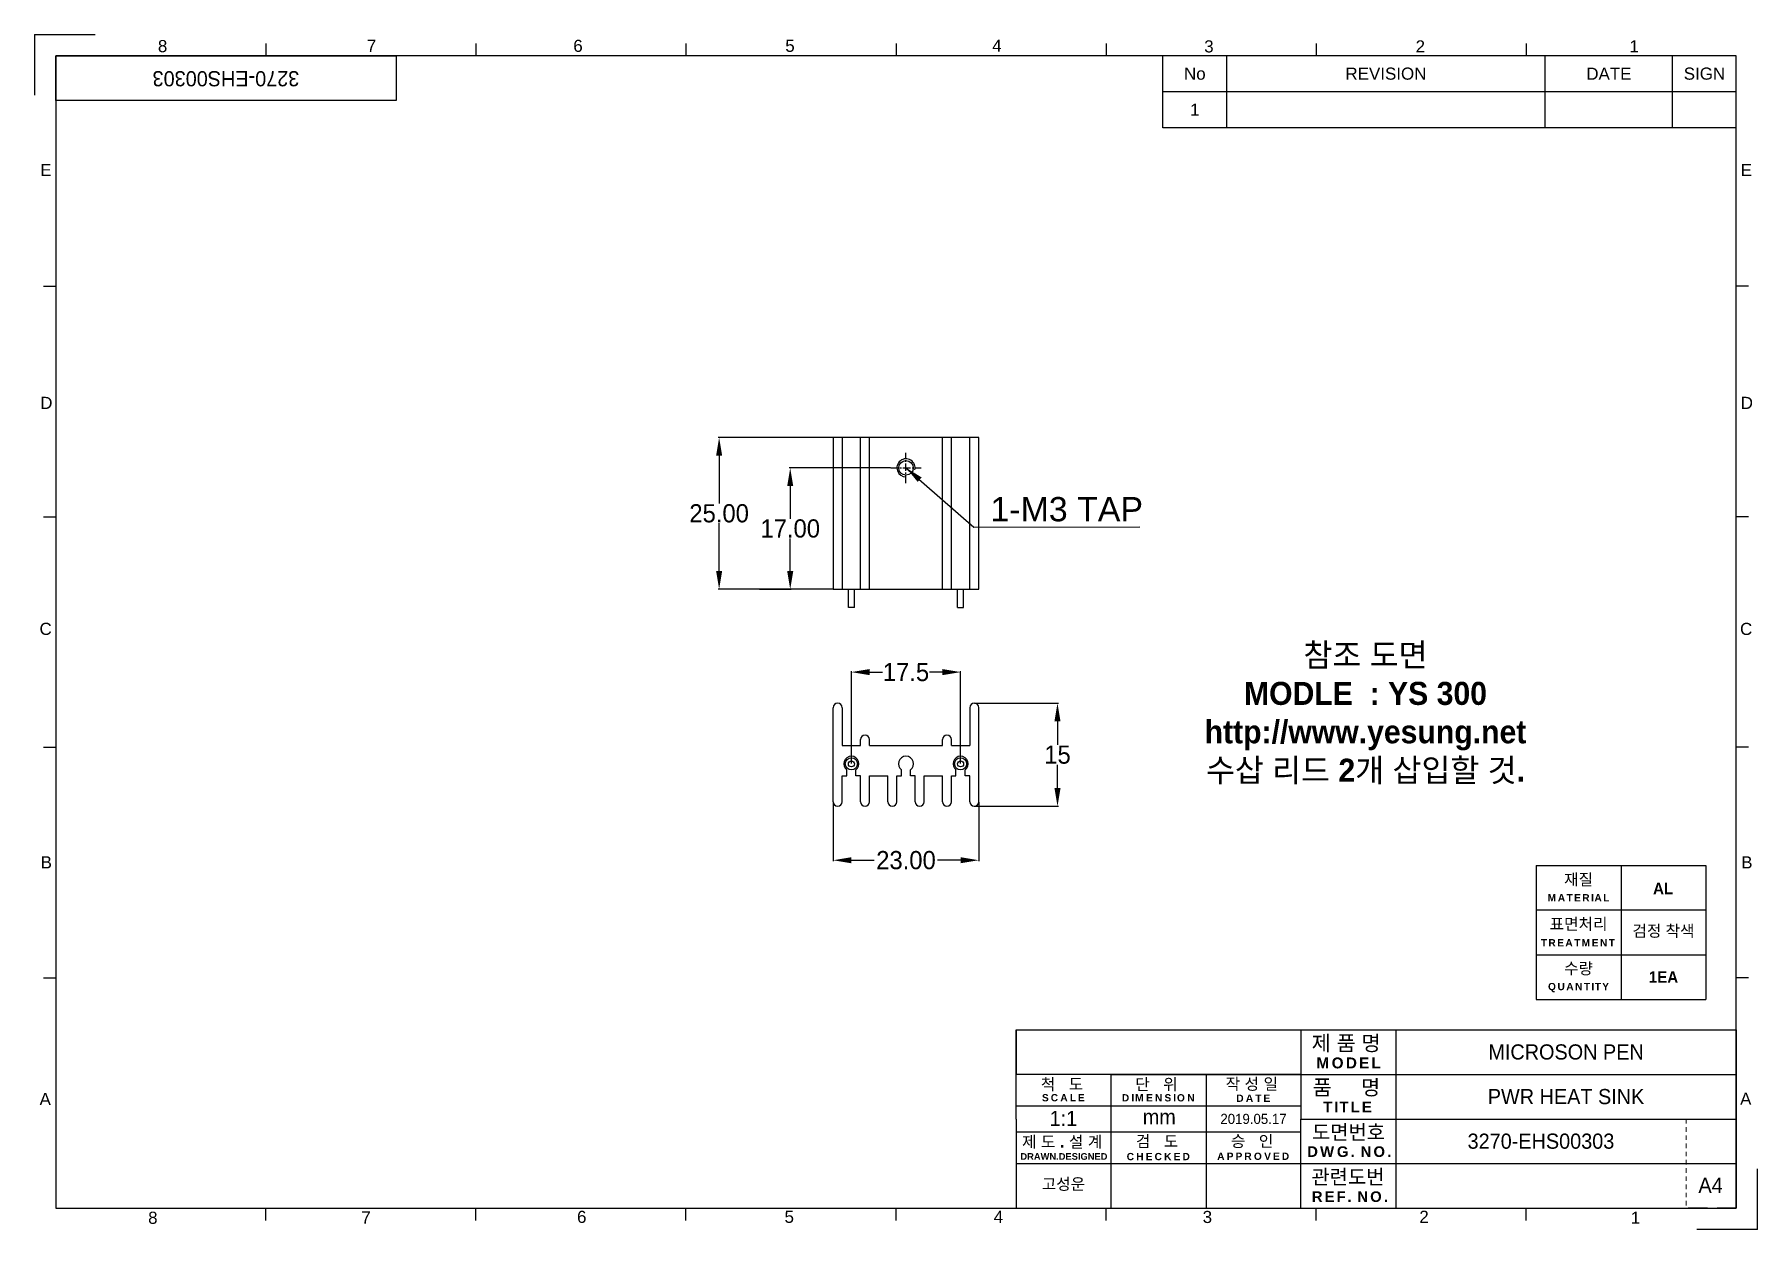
# Model space of a CAD drawing. Header units: millimetres. Extents: x 17 to 301, y 13 to 210.
import ezdxf

# ---------------------------------------------------------------- set-up
doc = ezdxf.new("R2010")
doc.units = ezdxf.units.MM
for name, pattern in [('CENTER', [2, 1.25, -0.25, 0.25, -0.25]), ('HIDDEN2', [4.7625, 3.175, -1.5875]), ('JIS_02_0.7', [1.35, 0.75, -0.6])]:
    doc.linetypes.add(name, pattern=pattern)
doc.layers.add('DIM', color=3, linetype='Continuous', lineweight=13)
for name, color, linetype in [('도면층', 7, 'Continuous'), ('숨은선', 8, 'HIDDEN2'), ('외형선', 3, 'Continuous'), ('치수선', 2, 'Continuous')]:
    doc.layers.add(name, color=color, linetype=linetype)
doc.styles.get("Standard").update_dxf_attribs({"font": 'gulim.ttc'})
doc.dimstyles.get("Standard").update_dxf_attribs({"dimtxt": 3, "dimasz": 3, "dimexe": 0.18, "dimexo": 0.0625, "dimgap": 0.09, "dimtad": 0, "dimtih": 1, "dimtoh": 1, "dimzin": 0, "dimdsep": 46, "dimtxsty": 'Standard', "dimcen": 0.09, "dimclrd": 7, "dimclre": 7, "dimclrt": 7, "dimadec": 1, "dimazin": 0, "dimtfac": 1, "dimtofl": 0, "dimtmove": 0, "dimatfit": 3, "dimfxl": 0, "dimtolj": 1, "dimtzin": 0, "dimlwd": -1, "dimarcsym": 0})

# ---------------------------------------------------------------- blocks, each defined once
blk = doc.blocks.new('*D59')
at = {"color": 7, "lineweight": -2}
for p, q in [((171.74, 99.42), (185.58, 99.42)), ((171.74, 82.42), (185.58, 82.42))]:
    blk.add_line(p, q, dxfattribs=at)
at = {"color": 7}
for p, q in [((185.4, 96.42), (185.4, 92.55)), ((185.4, 85.42), (185.4, 89.28))]:
    blk.add_line(p, q, dxfattribs=at)
for points in [[(184.9, 96.42), (185.9, 96.42), (185.4, 99.42)], [(184.9, 85.42), (185.9, 85.42), (185.4, 82.42)]]:
    blk.add_solid(points, dxfattribs=at)
at = {"layer": 'Defpoints', "color": 0}
for p in [(171.68, 99.42), (185.4, 99.42), (171.68, 82.42)]:
    blk.add_point(p, dxfattribs=at)
at = {"color": 7, "insert": (185.4, 90.92), "char_height": 3, "attachment_point": 5}
blk.add_mtext('\\A1;{\\C0;15}', dxfattribs=at)
blk = doc.blocks.new('*D61')
at = {"layer": 'Defpoints', "color": 0}
for p in [(129.63, 143.2), (149.93, 143.2), (148.43, 118.2)]:
    blk.add_point(p, dxfattribs=at)
at = {"layer": '치수선', "color": 7, "lineweight": -2}
for p, q in [((149.87, 143.2), (129.45, 143.2)), ((148.37, 118.2), (129.45, 118.2))]:
    blk.add_line(p, q, dxfattribs=at)
at = {"layer": '치수선', "color": 7}
for p, q in [((129.63, 140.2), (129.63, 132.33)), ((129.63, 121.2), (129.63, 129.08))]:
    blk.add_line(p, q, dxfattribs=at)
for points in [[(130.13, 140.2), (129.13, 140.2), (129.63, 143.2)], [(129.13, 121.2), (130.13, 121.2), (129.63, 118.2)]]:
    blk.add_solid(points, dxfattribs=at)
at = {"layer": '치수선', "color": 7, "insert": (129.63, 130.7), "char_height": 3, "attachment_point": 5}
blk.add_mtext('\\A1;{{\\C0;25.00}}', dxfattribs=at)
blk = doc.blocks.new('*D62')
at = {"layer": 'Defpoints', "color": 0}
for p in [(141.35, 138.2), (157.93, 138.2), (136.22, 118.2)]:
    blk.add_point(p, dxfattribs=at)
at = {"layer": '치수선', "color": 7, "lineweight": -2}
for p, q in [((157.87, 138.2), (141.17, 138.2)), ((136.28, 118.2), (141.53, 118.2))]:
    blk.add_line(p, q, dxfattribs=at)
at = {"layer": '치수선', "color": 7}
for p, q in [((141.35, 135.2), (141.35, 129.83)), ((141.35, 121.2), (141.35, 126.57))]:
    blk.add_line(p, q, dxfattribs=at)
for points in [[(141.85, 135.2), (140.85, 135.2), (141.35, 138.2)], [(140.85, 121.2), (141.85, 121.2), (141.35, 118.2)]]:
    blk.add_solid(points, dxfattribs=at)
at = {"layer": '치수선', "color": 7, "insert": (141.35, 128.2), "char_height": 3, "attachment_point": 5}
blk.add_mtext('\\A1;{{\\C0;17.00}}', dxfattribs=at)
blk = doc.blocks.new('*D63')
at = {"layer": 'Defpoints', "color": 0}
for p in [(148.43, 83.17), (172.43, 83.17), (172.43, 73.53)]:
    blk.add_point(p, dxfattribs=at)
at = {"layer": '치수선', "color": 7, "lineweight": -2}
for p, q in [((148.43, 83.1), (148.43, 73.35)), ((172.43, 83.1), (172.43, 73.35))]:
    blk.add_line(p, q, dxfattribs=at)
at = {"layer": '치수선', "color": 7}
for p, q in [((151.43, 73.53), (155.21, 73.53)), ((169.43, 73.53), (165.65, 73.53))]:
    blk.add_line(p, q, dxfattribs=at)
for points in [[(151.43, 74.03), (151.43, 73.03), (148.43, 73.53)], [(169.43, 74.03), (169.43, 73.03), (172.43, 73.53)]]:
    blk.add_solid(points, dxfattribs=at)
at = {"layer": '치수선', "color": 7, "insert": (160.43, 73.53), "char_height": 3, "attachment_point": 5}
blk.add_mtext('\\A1;{\\C0;23.00}', dxfattribs=at)
blk = doc.blocks.new('*D64')
at = {"layer": 'Defpoints', "color": 0}
for p in [(151.43, 104.54), (151.43, 89.42), (169.43, 89.42)]:
    blk.add_point(p, dxfattribs=at)
at = {"layer": '치수선', "color": 7, "lineweight": -2}
for p, q in [((151.43, 89.48), (151.43, 104.72)), ((169.43, 89.48), (169.43, 104.72))]:
    blk.add_line(p, q, dxfattribs=at)
at = {"layer": '치수선', "color": 7}
for p, q in [((154.43, 104.54), (156.54, 104.54)), ((166.43, 104.54), (164.32, 104.54))]:
    blk.add_line(p, q, dxfattribs=at)
for points in [[(154.43, 105.04), (154.43, 104.04), (151.43, 104.54)], [(166.43, 105.04), (166.43, 104.04), (169.43, 104.54)]]:
    blk.add_solid(points, dxfattribs=at)
at = {"layer": '치수선', "color": 7, "insert": (160.43, 104.54), "char_height": 3, "attachment_point": 5}
blk.add_mtext('\\A1;{\\C0;17.5}', dxfattribs=at)

msp = doc.modelspace()

# ---------------------------------------------------------------- linework, layer by layer
for p, q in [((20.283, 206.151), (76.403, 206.151)), ((20.283, 198.791), (20.283, 206.151)), ((76.403, 206.151), (76.403, 198.791)), ((76.403, 198.791), (20.283, 198.791)), ((172.43, 143.204), (148.43, 143.204)), ((148.43, 143.204), (148.43, 118.204)), ((149.93, 143.204), (149.93, 118.204)), ((170.93, 118.204), (170.93, 143.204)), ((172.43, 118.204), (172.43, 143.204)), ((148.43, 118.204), (172.43, 118.204)), ((150.93, 115.204), (150.93, 118.204)), ((151.93, 115.204), (151.93, 118.204)), ((168.93, 115.204), (168.93, 118.204)), ((169.93, 115.204), (169.93, 118.204)), ((151.93, 115.204), (150.93, 115.204)), ((168.93, 115.204), (169.93, 115.204)), ((148.43, 83.165), (148.43, 98.665)), ((149.93, 98.665), (149.93, 92.415)), ((170.93, 98.665), (170.93, 92.415)), ((172.43, 83.165), (172.43, 98.665)), ((149.93, 92.415), (152.93, 92.415)), ((154.43, 92.415), (166.43, 92.415)), ((167.93, 92.415), (170.93, 92.415)), ((150.666, 87.415), (150.666, 88.415)), ((152.18, 87.415), (152.18, 88.415)), ((159.666, 87.415), (159.666, 88.415)), ((161.18, 87.415), (161.18, 88.415)), ((168.666, 87.415), (168.666, 88.415)), ((170.18, 87.415), (170.18, 88.415)), ((149.93, 83.165), (149.93, 87.415)), ((149.93, 87.415), (150.666, 87.415)), ((152.93, 87.415), (152.18, 87.415)), ((152.93, 83.165), (152.93, 87.415)), ((154.43, 83.165), (154.43, 87.415)), ((154.43, 87.415), (157.43, 87.415)), ((157.43, 83.165), (157.43, 87.415)), ((158.93, 83.165), (158.93, 87.415)), ((158.93, 87.415), (159.666, 87.415)), ((161.93, 87.415), (161.18, 87.415)), ((161.93, 83.165), (161.93, 87.415)), ((163.43, 83.165), (163.43, 87.415)), ((163.43, 87.415), (166.43, 87.415)), ((166.43, 83.165), (166.43, 87.415)), ((167.93, 83.165), (167.93, 87.415)), ((167.93, 87.415), (168.666, 87.415)), ((170.93, 87.415), (170.18, 87.415)), ((170.93, 83.165), (170.93, 87.415)), ((264.283, 72.671), (264.283, 50.591)), ((292.283, 65.311), (264.283, 65.311)), ((264.283, 57.951), (292.283, 57.951)), ((264.283, 50.591), (292.283, 50.591))]:
    msp.add_line(p, q)
at = {"color": 1, "linetype": 'CENTER'}
for p, q in [((160.43, 135.704), (160.43, 140.704)), ((157.93, 138.204), (162.93, 138.204))]:
    msp.add_line(p, q, dxfattribs=at)
at = {"color": 0}
for p, q in [((264.283, 72.671), (292.283, 72.671)), ((280.283, 57.951), (292.283, 57.951))]:
    msp.add_line(p, q, dxfattribs=at)
at = {"color": 7}
for p, q in [((278.283, 72.671), (278.283, 50.591)), ((292.283, 72.671), (292.283, 50.591)), ((297.283, 45.591), (297.283, 16.151)), ((178.604, 16.151), (297.283, 16.151))]:
    msp.add_line(p, q, dxfattribs=at)
for centre, radius in [((160.43, 138.204), 1.2), ((151.43, 89.415), 1), ((151.43, 89.415), 0.5), ((169.43, 89.415), 1), ((169.43, 89.415), 0.5)]:
    msp.add_circle(centre, radius)
at = {"color": 4}
msp.add_arc((160.43, 138.204), 1.5, 346.8435, 270, dxfattribs=at)
for centre, radius, start, end in [((149.18, 98.665), 0.75, 0, 180), ((171.68, 98.665), 0.75, 0, 180), ((153.68, 93.418), 0.75, 0, 180), ((167.18, 93.418), 0.75, 0, 180), ((151.43, 89.415), 1.25, 306.8699, 233.1301), ((160.43, 89.415), 1.25, 306.8699, 233.1301), ((169.43, 89.415), 1.25, 306.8699, 233.1301), ((149.18, 83.165), 0.75, 180, 0), ((153.68, 83.165), 0.75, 180, 0), ((158.18, 83.165), 0.75, 180, 0), ((162.68, 83.165), 0.75, 180, 0), ((167.18, 83.165), 0.75, 180, 0), ((171.68, 83.165), 0.75, 180, 0)]:
    msp.add_arc(centre, radius, start, end)
at = {"layer": 'DIM', "color": 0, "lineweight": 25}
for p, q in [((178.604, 45.591), (225.524, 45.591)), ((178.604, 38.231), (178.604, 45.591)), ((178.604, 45.591), (178.604, 38.231)), ((225.524, 45.591), (225.524, 38.231)), ((225.524, 45.591), (241.163, 45.591)), ((241.163, 45.591), (241.163, 16.151)), ((241.163, 45.591), (297.283, 45.591)), ((178.604, 30.871), (178.604, 38.231)), ((225.524, 38.231), (178.639, 38.231)), ((194.244, 38.231), (241.163, 38.231)), ((194.244, 16.151), (194.244, 38.231)), ((209.884, 38.231), (209.884, 16.151)), ((225.524, 38.231), (225.524, 30.871)), ((241.163, 38.231), (297.283, 38.231)), ((178.604, 33.04), (225.524, 33.04)), ((178.604, 30.871), (178.604, 16.151)), ((225.524, 28.724), (178.604, 28.724)), ((225.524, 27.191), (225.524, 30.871)), ((225.524, 30.871), (297.283, 30.871)), ((225.524, 16.151), (225.524, 27.191)), ((178.604, 23.511), (225.524, 23.511)), ((225.524, 23.533), (297.283, 23.533))]:
    msp.add_line(p, q, dxfattribs=at)
at = {"layer": 'DIM', "color": 0}
for p, q in [((297.283, 30.871), (288.083, 30.871)), ((225.524, 16.151), (225.524, 21.671)), ((178.283, 16.151), (229.283, 16.151)), ((178.283, 16.151), (229.283, 16.151)), ((214.723, 16.151), (253.763, 16.151)), ((214.723, 16.151), (253.763, 16.151)), ((229.283, 16.151), (246.283, 16.151)), ((229.283, 16.151), (246.283, 16.151)), ((246.283, 16.151), (297.283, 16.151)), ((246.283, 16.151), (297.283, 16.151)), ((253.763, 16.151), (264.643, 16.151)), ((253.763, 16.151), (264.643, 16.151)), ((264.643, 16.151), (297.283, 16.151)), ((264.643, 16.151), (297.283, 16.151)), ((297.283, 16.151), (289.283, 16.151)), ((297.283, 16.151), (289.283, 16.151)), ((297.283, 16.151), (292.163, 16.151)), ((297.283, 16.151), (292.163, 16.151))]:
    msp.add_line(p, q, dxfattribs=at)
at = {"layer": 'DIM', "color": 0, "linetype": 'JIS_02_0.7'}
msp.add_line((289.003, 30.871), (289.003, 16.151), dxfattribs=at)
at = {"layer": '도면층', "color": 7}
for p, q in [((16.783, 209.651), (16.783, 199.651)), ((16.783, 209.651), (26.783, 209.651)), ((20.283, 54.151), (20.283, 54.151)), ((300.783, 12.651), (300.783, 22.651)), ((300.783, 12.651), (290.783, 12.651))]:
    msp.add_line(p, q, dxfattribs=at)
at = {"layer": '도면층'}
for p, q in [((20.283, 206.151), (68.123, 206.151)), ((20.283, 198.811), (20.283, 206.151)), ((20.283, 206.151), (76.403, 206.151)), ((20.283, 198.791), (20.283, 206.151)), ((297.283, 206.151), (202.783, 206.151)), ((297.283, 194.271), (297.283, 206.151)), ((297.283, 39.911), (297.283, 63.671)), ((297.283, 45.591), (297.283, 16.151)), ((297.283, 45.591), (297.283, 16.151))]:
    msp.add_line(p, q, dxfattribs=at)
at = {"layer": '도면층', "lineweight": 25}
for p, q in [((202.783, 194.271), (202.783, 206.151)), ((213.283, 206.151), (213.283, 194.271)), ((265.783, 194.271), (265.783, 206.151)), ((286.783, 194.271), (286.783, 206.151)), ((297.283, 200.211), (202.783, 200.211)), ((297.283, 194.271), (202.783, 194.271))]:
    msp.add_line(p, q, dxfattribs=at)
at = {"layer": '도면층', "color": 0}
msp.add_lwpolyline([(297.283, 206.151), (20.283, 206.151), (20.283, 16.151), (297.283, 16.151)], close=True, dxfattribs=at)
at = {"layer": '숨은선', "color": 0}
for p, q in [((178.283, 16.151), (229.283, 16.151)), ((178.283, 16.151), (229.283, 16.151)), ((214.723, 16.151), (253.763, 16.151)), ((214.723, 16.151), (253.763, 16.151)), ((229.283, 16.151), (246.283, 16.151)), ((229.283, 16.151), (246.283, 16.151)), ((246.283, 16.151), (297.283, 16.151)), ((246.283, 16.151), (297.283, 16.151)), ((253.763, 16.151), (264.643, 16.151)), ((253.763, 16.151), (264.643, 16.151)), ((264.643, 16.151), (297.283, 16.151)), ((264.643, 16.151), (297.283, 16.151)), ((297.283, 16.151), (289.283, 16.151)), ((297.283, 16.151), (289.283, 16.151))]:
    msp.add_line(p, q, dxfattribs=at)
at = {"layer": '외형선', "color": 7, "linetype": 'Continuous'}
for p, q in [((54.908, 208.151), (54.908, 206.151)), ((89.533, 208.151), (89.533, 206.151)), ((124.158, 208.151), (124.158, 206.151)), ((158.783, 208.151), (158.783, 206.151)), ((193.408, 208.151), (193.408, 206.151)), ((228.033, 208.151), (228.033, 206.151)), ((262.658, 208.151), (262.658, 206.151)), ((18.283, 168.151), (20.283, 168.151)), ((299.283, 168.151), (297.283, 168.151)), ((18.283, 130.151), (20.283, 130.151)), ((299.283, 130.151), (297.283, 130.151)), ((18.283, 92.151), (20.283, 92.151)), ((299.283, 92.151), (297.283, 92.151)), ((18.283, 54.151), (20.283, 54.151)), ((299.283, 54.151), (297.283, 54.151)), ((54.908, 14.151), (54.908, 16.151)), ((60.283, 16.151), (70.283, 16.151)), ((89.533, 14.151), (89.533, 16.151)), ((124.158, 14.151), (124.158, 16.151)), ((158.783, 14.151), (158.783, 16.151)), ((193.408, 14.151), (193.408, 16.151)), ((228.033, 14.151), (228.033, 16.151)), ((262.658, 14.151), (262.658, 16.151))]:
    msp.add_line(p, q, dxfattribs=at)
at = {"layer": '치수선', "color": 0}
for p, q in [((152.93, 118.204), (152.93, 143.204)), ((154.43, 118.204), (154.43, 143.204)), ((166.43, 118.204), (166.43, 143.204)), ((167.93, 118.204), (167.93, 143.204)), ((152.93, 92.415), (152.93, 93.418)), ((154.43, 92.415), (154.43, 93.418)), ((166.43, 92.415), (166.43, 93.418)), ((167.93, 92.415), (167.93, 93.418))]:
    msp.add_line(p, q, dxfattribs=at)

# ---------------------------------------------------------------- texts
at = {"color": 2, "insert": (174.349, 133.4), "char_height": 4, "attachment_point": 1}
msp.add_mtext('{\\fArial|b0|i0|c0|p34;\\C0;1-M3 TAP}', dxfattribs=at)
at = {"insert": (217.704, 30.882), "char_height": 2, "width": 15.63978, "attachment_point": 5}
msp.add_mtext('{\\H0.8333x;2019.05.17}', dxfattribs=at)
at = {"layer": '도면층', "insert": (48.343, 202.374), "char_height": 2.5, "width": 56.12, "attachment_point": 5, "rotation": 180}
msp.add_mtext('{3270-EHS00303}', dxfattribs=at)
at = {"layer": '도면층', "attachment_point": 5}
for s, insert, char_height, width in [('{\\fArial|b0|i0|c0|p34;No}', (208.033, 203.181), 2, 13.125), ('{\\fArial|b0|i0|c0|p34;REVISION}', (239.533, 203.181), 2, 65.625), ('{\\fArial|b0|i0|c0|p34;DATE}', (276.283, 203.181), 2, 26.25), ('{\\fArial|b0|i0|c0|p34;SIGN}', (292.033, 203.181), 2, 13.125), ('{\\fArial|b0|i0|c0|p34;1}', (208.033, 197.241), 2, 13.125), ('{\\fGulim|b1|i0|c129|p50;참조 도면\\PMODLE  : YS 300\\Phttp://www.yesung.net\\P수삽 리드 2개 삽입할 것.}', (236.162, 97.663), 3.8, 59.0123), ('{\\fGulim|b1|i0|c129|p50;재질}', (271.283, 70.258), 1.9, 20), ('{\\fGulim|b1|i0|c129|p50;AL}', (285.221, 68.869), 1.9, 20), ('{\\fArial|b1|i0|c238|p34;\\T1.2;MATERIAL}', (271.383, 67.344), 1.2, 20), ('{\\fGulim|b1|i0|c129|p50;표면처리}', (271.283, 62.926), 1.9, 20), ('{\\fGulim|b1|i0|c129|p50;검정 착색}', (285.283, 61.78), 1.9, 26.25), ('{\\fArial|b1|i0|c238|p34;\\T1.2;TREATMENT}', (271.283, 59.924), 1.2, 20), ('{\\fGulim|b1|i0|c129|p50;수량}', (271.283, 55.597), 1.9, 20), ('{\\fGulim|b1|i0|c129|p50;1EA}', (285.283, 54.271), 1.9, 20), ('{\\fArial|b1|i0|c238|p34;\\T1.2;QUANTITY}', (271.383, 52.532), 1.2, 20), ('{\\fGulim|b1|i0|c129|p50;제\\fArial|b1|i0|c0|p34; \\fGulim|b1|i0|c129|p50;품\\fArial|b1|i0|c0|p34; \\fGulim|b1|i0|c129|p50;명}', (232.97, 43.248), 2.5, 20), ('{\\fArial|b1|i0|c0|p34;\\T1.2;MODEL}', (233.525, 40.103), 1.8, 20), ('{\\fGulim|b1|i0|c129|p50;척\\fArial|b1|i0|c0|p34;   \\fGulim|b1|i0|c129|p50;도}', (186.147, 36.513), 1.9, 20), ('{\\fGulim|b1|i0|c129|p50;단\\fArial|b1|i0|c0|p34;   \\fGulim|b1|i0|c129|p50;위}', (201.713, 36.494), 1.9, 20), ('{\\fGulim|b1|i0|c129|p50;작\\fArial|b1|i0|c0|p34; \\fGulim|b1|i0|c129|p50;성\\fArial|b1|i0|c0|p34; \\fGulim|b1|i0|c129|p50;일}', (217.434, 36.55), 1.9, 20), ('{\\fGulim|b1|i0|c129|p50;품\\fArial|b1|i0|c0|p34;     \\fGulim|b1|i0|c129|p50;명}', (233.019, 35.957), 2.5, 20), ('{\\fArial|b1|i0|c0|p34;\\T1.3;SCALE}', (186.526, 34.379), 1.2, 20), ('{\\fArial|b1|i0|c0|p34;\\T1.3;DIMENSION}', (202.181, 34.361), 1.2, 20), ('{\\fArial|b1|i0|c0|p34;\\T1.3;DATE}', (217.834, 34.301), 1.2, 20), ('PWR HEAT SINK', (269.223, 34.551), 2.5, 56.11922), ('{\\fArial|b1|i0|c0|p34;\\T1.2;TITLE}', (233.362, 32.855), 1.8, 20), ('{\\fGulim|b1|i0|c129|p50;승\\fArial|b1|i0|c0|p34;   \\fGulim|b1|i0|c129|p50;인}', (217.468, 27.122), 1.9, 20), ('{\\fGulim|b1|i0|c129|p50;도면번호}', (233.356, 28.6), 2.4, 20), ('{3270-EHS00303}', (265.083, 27.202), 2.5, 47.83933), ('{\\fGulim|b1|i0|c129|p50;제\\fArial|b1|i0|c0|p34; \\fGulim|b1|i0|c129|p50;도\\fArial|b1|i0|c0|p34; . \\fGulim|b1|i0|c129|p50;설\\fArial|b1|i0|c0|p34; \\fGulim|b1|i0|c129|p50;계}', (186.169, 27.02), 1.9, 20), ('{\\fGulim|b1|i0|c129|p50;검\\fArial|b1|i0|c0|p34;   \\fGulim|b1|i0|c129|p50;도}', (201.812, 27.103), 1.9, 20), ('{\\fArial|b1|i0|c186|p34;\\T1.2;DWG. NO.}', (233.57, 25.481), 1.75, 20), ('{\\fArial|b1|i0|c0|p34;DRAWN.DESIGNED}', (186.458, 24.691), 1.1, 20), ('{\\fArial|b1|i0|c0|p34;\\T1.3;CHECKED}', (202.189, 24.672), 1.2, 20), ('{\\fArial|b1|i0|c0|p34;\\T1.3;APPROVED}', (217.833, 24.719), 1.2, 20), ('{\\fGulim|b1|i0|c129|p50;관련도번}', (233.273, 21.226), 2.4, 20), ('{\\fArial|b1|i0|c186|p34;\\T1.2;REF. NO.}', (233.677, 18.063), 1.75, 20)]:
    msp.add_mtext(s, dxfattribs=dict(at, insert=insert, char_height=char_height, width=width))
at = {"layer": '도면층', "insert": (186.383, 20.06), "char_height": 1.9, "attachment_point": 5}
msp.add_mtext_dynamic_manual_height_columns('{\\fGulim|b1|i0|c129|p50;고성운}', width=6.97803, gutter_width=6.978, heights=[0], dxfattribs=at)
at = {"layer": '숨은선', "color": 0, "char_height": 2, "width": 4.97875, "attachment_point": 1}
for s, insert in [('{\\fArial|b0|i0|c0|p34;8}', (37.126, 208.728)), ('{\\fArial|b0|i0|c0|p34;7}', (71.559, 208.779)), ('{\\fArial|b0|i0|c0|p34;6}', (105.594, 208.779)), ('{\\fArial|b0|i0|c0|p34;5}', (140.533, 208.784)), ('{\\fArial|b0|i0|c0|p34;4}', (174.644, 208.79)), ('{\\fArial|b0|i0|c0|p34;3}', (209.581, 208.684)), ('{\\fArial|b0|i0|c0|p34;2}', (244.425, 208.684)), ('{\\fArial|b0|i0|c0|p34;1}', (279.675, 208.696)), ('{\\fArial|b0|i0|c0|p34;E}', (17.732, 188.308)), ('{\\fArial|b0|i0|c0|p34;E}', (298.014, 188.304)), ('{\\fArial|b0|i0|c0|p34;E}', (298.014, 188.304)), ('{\\fArial|b0|i0|c0|p34;D}', (17.732, 149.919)), ('{\\fArial|b0|i0|c0|p34;D}', (298.014, 149.92)), ('{\\fArial|b0|i0|c0|p34;C}', (17.613, 112.669)), ('{\\fArial|b0|i0|c0|p34;C}', (297.896, 112.658)), ('{\\fArial|b0|i0|c0|p34;B}', (17.808, 74.187)), ('{\\fArial|b0|i0|c0|p34;B}', (298.091, 74.175)), ('{\\fArial|b0|i0|c0|p34;A}', (17.627, 35.168)), ('{\\fArial|b0|i0|c0|p34;A}', (297.91, 35.216)), ('{\\fArial|b0|i0|c0|p34;8}', (35.518, 15.591)), ('{\\fArial|b0|i0|c0|p34;7}', (70.652, 15.626)), ('{\\fArial|b0|i0|c0|p34;6}', (106.209, 15.742)), ('{\\fArial|b0|i0|c0|p34;5}', (140.407, 15.747)), ('{\\fArial|b0|i0|c0|p34;4}', (174.888, 15.753)), ('{\\fArial|b0|i0|c0|p34;3}', (209.331, 15.728)), ('{\\fArial|b0|i0|c0|p34;2}', (245.039, 15.754)), ('{\\fArial|b0|i0|c0|p34;1}', (279.896, 15.605))]:
    msp.add_mtext(s, dxfattribs=dict(at, insert=insert))
at = {"layer": '치수선', "color": 0, "insert": (269.223, 41.911), "char_height": 2.5, "width": 56.11922, "attachment_point": 5}
msp.add_mtext('{MICROSON PEN}', dxfattribs=at)
at = {"layer": '치수선', "char_height": 2.5}
for s, insert, width, attachment_point in [('{\\C0;1:1}', (186.377, 30.966), 6.10828, 5), ('{\\C0;mm}', (199.453, 32.471), 6, 1), ('{\\C0;A4}', (291.042, 21.199), 6, 1)]:
    msp.add_mtext(s, dxfattribs=dict(at, insert=insert, width=width, attachment_point=attachment_point))

# ---------------------------------------------------------------- dimensions: what is measured, and where the dimension line sits
at = {"color": 7}
dim = msp.add_linear_dim(base=(185.401, 99.415), p1=(171.68, 82.415), p2=(171.68, 99.415), angle=90, text='{\\C0;15}', dimstyle='Standard', override={"dimfxl": 1.25, "dimarcsym": 1}, dxfattribs=at)
dim.commit()
dim.dimension.update_dxf_attribs({"geometry": '*D59', "text_midpoint": (185.401, 90.915), "dimtype": 160})
at = {"layer": '치수선', "color": 0}
for base, p1, p2, text, picture, middle in [((129.629, 143.204), (148.43, 118.204), (149.93, 143.204), '{{\\C0;25.00}}', '*D61', (129.629, 130.704)), ((141.35, 138.204), (136.222, 118.204), (157.93, 138.204), '{{\\C0;17.00}}', '*D62', (141.35, 128.204))]:
    dim = msp.add_linear_dim(base=base, p1=p1, p2=p2, angle=90, text=text, dimstyle='Standard', override={"dimfxl": 1.25, "dimtolj": 1, "dimarcsym": 1}, dxfattribs=at)
    dim.commit()
    dim.dimension.update_dxf_attribs({"geometry": picture, "text_midpoint": middle})
for base, p1, p2, text, picture, middle in [((151.43, 104.545), (169.43, 89.415), (151.43, 89.415), '{\\C0;17.5}', '*D64', (160.43, 104.545)), ((172.43, 73.528), (148.43, 83.165), (172.43, 83.165), '{\\C0;23.00}', '*D63', (160.43, 73.528))]:
    dim = msp.add_linear_dim(base=base, p1=p1, p2=p2, text=text, dimstyle='Standard', override={"dimfxl": 1.25, "dimarcsym": 1}, dxfattribs=at)
    dim.commit()
    dim.dimension.update_dxf_attribs({"geometry": picture, "text_midpoint": middle})

# ---------------------------------------------------------------- leaders
at = {"color": 1}
msp.add_leader([(160.43, 138.234), (171.59, 128.455), (198.982, 128.494)], dimstyle='Standard', override={"dimfxl": 1.25, "dimarcsym": 1}, dxfattribs=at)

doc.saveas('drawing.dxf')
